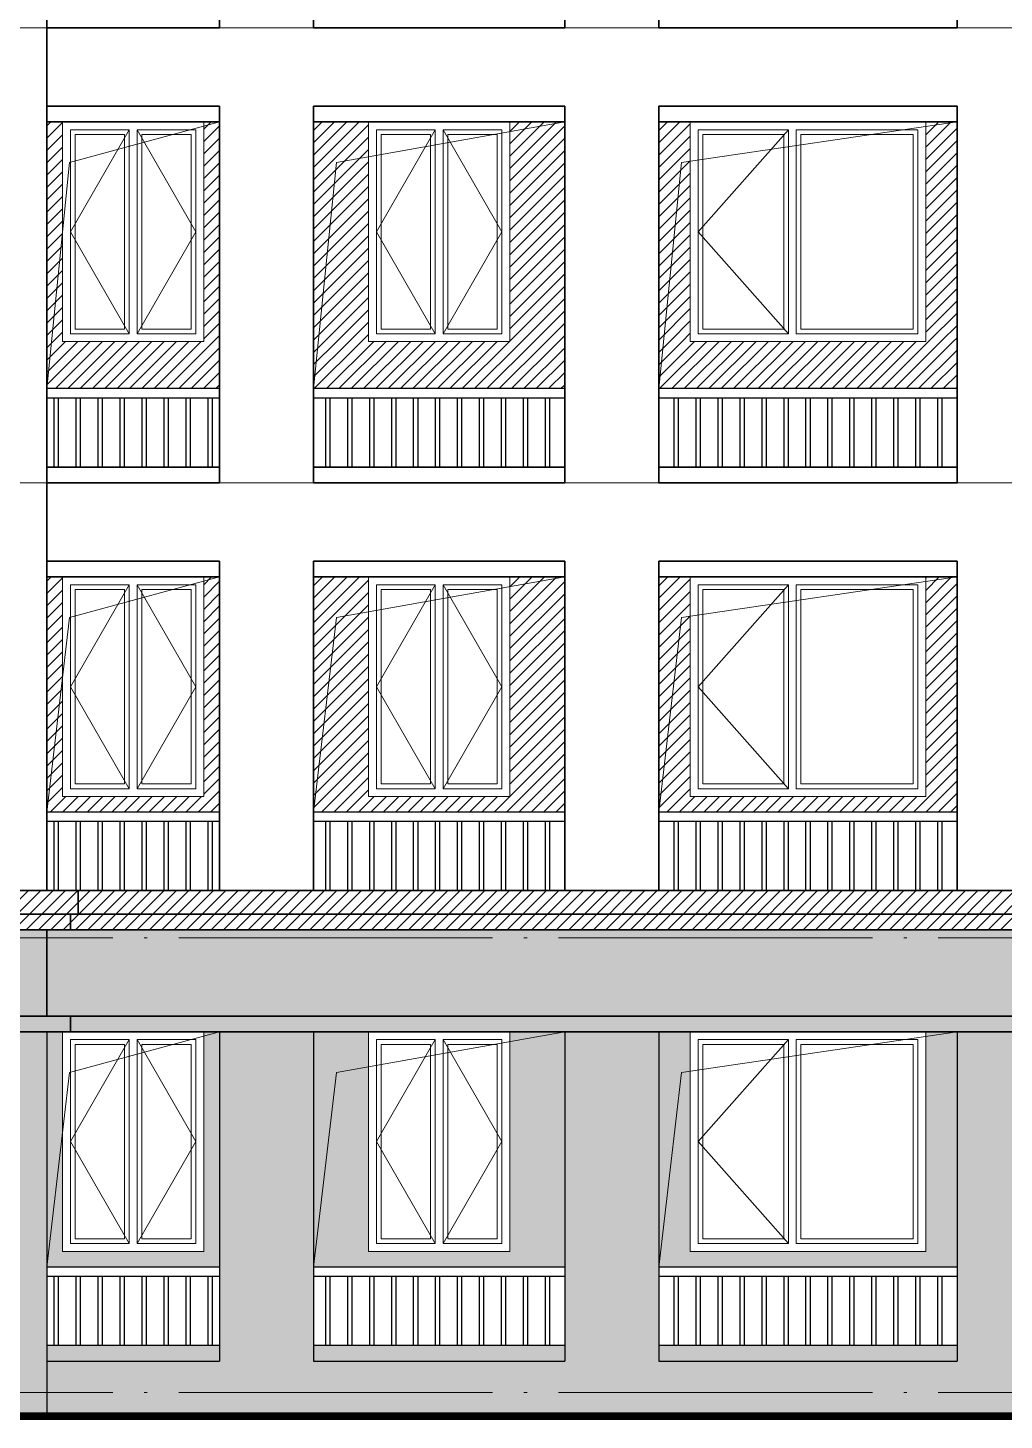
# Model space of a CAD drawing. Extents: x -518115 to 1124316, y -209821 to 1628073.
# Drawn here: x 844695 to 850916, y 37365 to 46240 of the extents above; entities that cross this region are included whole.
import ezdxf

# ---------------------------------------------------------------- set-up
doc = ezdxf.new("R2010")
doc.units = 0
doc.header["$LTSCALE"] = 1000
doc.header["$MEASUREMENT"] = 0
doc.linetypes.add('DOTE', pattern=[2.42, 2, -0.2, 0.02, -0.2])
for name, color, linetype in [('3-剖面填充（细）', 250, 'Continuous'), ('5-平立面看线1', 45, 'Continuous'), ('Stair-栏杆', 142, 'Continuous'), ('看线', 251, 'Continuous')]:
    doc.layers.add(name, color=color, linetype=linetype)
for name, color, linetype, lineweight in [('DOTE', 19, 'DOTE', 9), ('WINDOW', 144, 'Continuous', 15), ('立面-中轮廓线', 213, 'Continuous', 35), ('立面-普通轮廓', 7, 'Continuous', 18), ('立面-洞口示意', 152, 'Continuous', 13), ('立面-窗开启线', 250, 'Continuous', 13)]:
    doc.layers.add(name, color=color, linetype=linetype, lineweight=lineweight)
pattern_1 = [(45, (315132.16, 8064.28), (-39.2886205, 39.2886205), [])]
pattern_2 = [(45, (6e-11, -2900), (-39.2886205, 39.2886205), [])]

# ---------------------------------------------------------------- blocks, each defined once
blk = doc.blocks.new('A$C1F9D7F8A')
at = {"layer": 'WINDOW'}
for points in [[(-1450, 1350), (-875, 1350), (-875, 50), (-1450, 50)], [(-50, 1350), (-825, 1350), (-825, 50), (-50, 50)]]:
    blk.add_lwpolyline(points, close=True, dxfattribs=at)
at = {"layer": 'WINDOW', "color": 250}
for points in [[(-1420, 1320), (-905, 1320), (-905, 80), (-1420, 80)], [(-80, 1320), (-795, 1320), (-795, 80), (-80, 80)]]:
    blk.add_lwpolyline(points, close=True, dxfattribs=at)
at = {"layer": '立面-普通轮廓'}
blk.add_lwpolyline([(0, 1400), (-1500, 1400), (-1500, 0), (0, 0)], close=True, dxfattribs=at)
at = {"layer": '立面-窗开启线', "color": 251, "ltscale": 0.5, "true_color": 0x636466}
blk.add_lwpolyline([(-875, 1350), (-1450, 700), (-875, 50)], dxfattribs=at)
blk = doc.blocks.new('A$C318717E3')
at = {"layer": 'WINDOW'}
for points in [[(50, 1350), (425, 1350), (425, 50), (50, 50)], [(850, 1350), (475, 1350), (475, 50), (850, 50)]]:
    blk.add_lwpolyline(points, close=True, dxfattribs=at)
at = {"layer": 'WINDOW', "color": 250}
for points in [[(80, 1320), (395, 1320), (395, 80), (80, 80)], [(820, 1320), (505, 1320), (505, 80), (820, 80)]]:
    blk.add_lwpolyline(points, close=True, dxfattribs=at)
at = {"layer": '立面-普通轮廓'}
blk.add_lwpolyline([(0, 1400), (900, 1400), (900, 0), (0, 0)], close=True, dxfattribs=at)
at = {"layer": '立面-窗开启线', "color": 251, "ltscale": 0.5, "true_color": 0x636466}
for points in [[(425, 1350), (50, 700), (425, 50)], [(475, 1350), (850, 700), (475, 50)]]:
    blk.add_lwpolyline(points, dxfattribs=at)
blk = doc.blocks.new('GDGDRTDGRDG')
at = {"layer": '3-剖面填充（细）'}
h = blk.add_hatch(dxfattribs=at)
h.set_pattern_fill('ANSI31', color=256, scale=35)
h.set_pattern_definition(pattern_2)
h.paths.add_polyline_path([(529784.4, 30376), (529684.4, 30376), (529684.4, 31776), (529784.4, 31776)])
h = blk.add_hatch(dxfattribs=at)
h.set_pattern_fill('ANSI31', color=256, scale=35)
h.set_pattern_definition(pattern_2)
h.paths.add_polyline_path([(530784.4, 30376), (530684.4, 30376), (530684.4, 31776), (530784.4, 31776)])
h = blk.add_hatch(dxfattribs=at)
h.set_pattern_fill('ANSI31', color=256, scale=35)
h.set_pattern_definition(pattern_2)
h.paths.add_polyline_path([(531734.4, 30376), (531384.4, 30376), (531384.4, 31776), (531734.4, 31776)])
h = blk.add_hatch(dxfattribs=at)
h.set_pattern_fill('ANSI31', color=256, scale=35)
h.set_pattern_definition(pattern_2)
h.paths.add_polyline_path([(532984.4, 30376), (532634.4, 30376), (532634.4, 31776), (532984.4, 31776)])
h = blk.add_hatch(dxfattribs=at)
h.set_pattern_fill('ANSI31', color=256, scale=35)
h.set_pattern_definition(pattern_2)
h.paths.add_polyline_path([(533784.4, 30376), (533584.4, 30376), (533584.4, 31776), (533784.4, 31776)])
h = blk.add_hatch(dxfattribs=at)
h.set_pattern_fill('ANSI31', color=256, scale=35)
h.set_pattern_definition(pattern_2)
h.paths.add_polyline_path([(535484.4, 30376), (535284.4, 30376), (535284.4, 31776), (535484.4, 31776)])
h = blk.add_hatch(dxfattribs=at)
h.set_pattern_fill('ANSI31', color=256, scale=35)
h.set_pattern_definition(pattern_2)
h.paths.add_polyline_path([(530784.4, 30076), (529684.4, 30076), (529684.4, 30376), (530784.4, 30376)])
h = blk.add_hatch(dxfattribs=at)
h.set_pattern_fill('ANSI31', color=256, scale=35)
h.set_pattern_definition(pattern_2)
h.paths.add_polyline_path([(532984.4, 30076), (531384.4, 30076), (531384.4, 30376), (532984.4, 30376)])
h = blk.add_hatch(dxfattribs=at)
h.set_pattern_fill('ANSI31', color=256, scale=35)
h.set_pattern_definition(pattern_2)
h.paths.add_polyline_path([(535484.4, 30076), (533584.4, 30076), (533584.4, 30376), (535484.4, 30376)])
blk = doc.blocks.new('HFHFHHTHFHF')
at = {"layer": 'Stair-栏杆'}
for p, q in [((530784.4, 32976), (529684.4, 32976)), ((532984.4, 32976), (531384.4, 32976)), ((535484.4, 32976), (533584.4, 32976)), ((530784.4, 32916), (529684.4, 32916)), ((532984.4, 32916), (531384.4, 32916)), ((535484.4, 32916), (533584.4, 32916))]:
    blk.add_line(p, q, dxfattribs=at)
for points in [[(529729.4, 32916), (529729.4, 32476)], [(529759.4, 32476), (529759.4, 32916)], [(529869.4, 32916), (529869.4, 32476)], [(529899.4, 32476), (529899.4, 32916)], [(530009.4, 32916), (530009.4, 32476)], [(530039.4, 32476), (530039.4, 32916)], [(530149.4, 32916), (530149.4, 32476)], [(530179.4, 32476), (530179.4, 32916)], [(530289.4, 32916), (530289.4, 32476)], [(530319.4, 32476), (530319.4, 32916)], [(530429.4, 32916), (530429.4, 32476)], [(530459.4, 32476), (530459.4, 32916)], [(530569.4, 32916), (530569.4, 32476)], [(530599.4, 32476), (530599.4, 32916)], [(530709.4, 32916), (530709.4, 32476)], [(530739.4, 32476), (530739.4, 32916)], [(531459.4, 32916), (531459.4, 32476)], [(531489.4, 32476), (531489.4, 32916)], [(531599.4, 32916), (531599.4, 32476)], [(531629.4, 32476), (531629.4, 32916)], [(531739.4, 32916), (531739.4, 32476)], [(531769.4, 32476), (531769.4, 32916)], [(531879.4, 32916), (531879.4, 32476)], [(531909.4, 32476), (531909.4, 32916)], [(532019.4, 32916), (532019.4, 32476)], [(532049.4, 32476), (532049.4, 32916)], [(532159.4, 32916), (532159.4, 32476)], [(532189.4, 32476), (532189.4, 32916)], [(532299.4, 32916), (532299.4, 32476)], [(532329.4, 32476), (532329.4, 32916)], [(532439.4, 32916), (532439.4, 32476)], [(532469.4, 32476), (532469.4, 32916)], [(532579.4, 32916), (532579.4, 32476)], [(532609.4, 32476), (532609.4, 32916)], [(532719.4, 32916), (532719.4, 32476)], [(532749.4, 32476), (532749.4, 32916)], [(532859.4, 32916), (532859.4, 32476)], [(532889.4, 32476), (532889.4, 32916)], [(533679.4, 32916), (533679.4, 32476)], [(533709.4, 32476), (533709.4, 32916)], [(533819.4, 32916), (533819.4, 32476)], [(533849.4, 32476), (533849.4, 32916)], [(533959.4, 32916), (533959.4, 32476)], [(533989.4, 32476), (533989.4, 32916)], [(534099.4, 32916), (534099.4, 32476)], [(534129.4, 32476), (534129.4, 32916)], [(534239.4, 32916), (534239.4, 32476)], [(534269.4, 32476), (534269.4, 32916)], [(534379.4, 32916), (534379.4, 32476)], [(534409.4, 32476), (534409.4, 32916)], [(534519.4, 32916), (534519.4, 32476)], [(534549.4, 32476), (534549.4, 32916)], [(534659.4, 32916), (534659.4, 32476)], [(534689.4, 32476), (534689.4, 32916)], [(534799.4, 32916), (534799.4, 32476)], [(534829.4, 32476), (534829.4, 32916)], [(534939.4, 32916), (534939.4, 32476)], [(534969.4, 32476), (534969.4, 32916)], [(535079.4, 32916), (535079.4, 32476)], [(535109.4, 32476), (535109.4, 32916)], [(535219.4, 32916), (535219.4, 32476)], [(535249.4, 32476), (535249.4, 32916)], [(535359.4, 32916), (535359.4, 32476)], [(535389.4, 32476), (535389.4, 32916)]]:
    blk.add_lwpolyline(points, dxfattribs=at)
at = {"layer": '立面-中轮廓线'}
for p, q in [((529684.4, 35276), (529684.4, 32376)), ((530784.4, 34776), (530784.4, 32376)), ((531384.4, 34776), (531384.4, 32376)), ((532984.4, 34776), (532984.4, 32376)), ((533584.4, 34776), (533584.4, 32376)), ((535484.4, 34776), (535484.4, 32376))]:
    blk.add_line(p, q, dxfattribs=at)
for points in [[(530784.4, 34776), (529684.4, 34776)], [(532984.4, 34776), (531384.4, 34776)], [(535484.4, 34776), (533584.4, 34776)], [(529684.4, 34676), (530784.4, 34676)], [(531384.4, 34676), (532984.4, 34676)], [(533584.4, 34676), (535484.4, 34676)], [(530784.4, 32476), (529684.4, 32476)], [(532984.4, 32476), (531384.4, 32476)], [(535484.4, 32476), (533584.4, 32476)], [(529684.4, 32376), (530784.4, 32376)], [(531384.4, 32376), (532984.4, 32376)], [(533584.4, 32376), (535484.4, 32376)]]:
    blk.add_lwpolyline(points, dxfattribs=at)
for name, p in [('A$C318717E3', (529784.4, 33276)), ('A$C318717E3', (531734.4, 33276)), ('A$C1F9D7F8A', (535284.4, 33276))]:
    blk.add_blockref(name, p)

msp = doc.modelspace()

# ---------------------------------------------------------------- hatches: boundary and pattern name
at = {"layer": '3-剖面填充（细）'}
h = msp.add_hatch(dxfattribs=at)
h.set_pattern_fill('ANSI31', color=256, scale=35)
h.set_pattern_definition(pattern_1)
h.paths.add_polyline_path([(844916.6, 41340.3), (844816.6, 41340.3), (844816.6, 42740.3), (844916.6, 42740.3)])
h = msp.add_hatch(dxfattribs=at)
h.set_pattern_fill('ANSI31', color=256, scale=35)
h.set_pattern_definition(pattern_1)
h.paths.add_polyline_path([(845916.6, 41340.3), (845816.6, 41340.3), (845816.6, 42740.3), (845916.6, 42740.3)])
h = msp.add_hatch(dxfattribs=at)
h.set_pattern_fill('ANSI31', color=256, scale=35)
h.set_pattern_definition(pattern_1)
h.paths.add_polyline_path([(846866.6, 41340.3), (846516.6, 41340.3), (846516.6, 42740.3), (846866.6, 42740.3)])
h = msp.add_hatch(dxfattribs=at)
h.set_pattern_fill('ANSI31', color=256, scale=35)
h.set_pattern_definition(pattern_1)
h.paths.add_polyline_path([(848116.6, 41340.3), (847766.6, 41340.3), (847766.6, 42740.3), (848116.6, 42740.3)])
h = msp.add_hatch(dxfattribs=at)
h.set_pattern_fill('ANSI31', color=256, scale=35)
h.set_pattern_definition(pattern_1)
h.paths.add_polyline_path([(848916.6, 41340.3), (848716.6, 41340.3), (848716.6, 42740.3), (848916.6, 42740.3)])
h = msp.add_hatch(dxfattribs=at)
h.set_pattern_fill('ANSI31', color=256, scale=35)
h.set_pattern_definition(pattern_1)
h.paths.add_polyline_path([(850616.6, 41340.3), (850416.6, 41340.3), (850416.6, 42740.3), (850616.6, 42740.3)])
h = msp.add_hatch(dxfattribs=at)
h.set_pattern_fill('ANSI31', color=256, scale=35)
h.set_pattern_definition(pattern_1)
h.paths.add_polyline_path([(844816.6, 41240.3), (844816.6, 41340.3), (845916.6, 41340.3), (845916.6, 41240.3)])
h = msp.add_hatch(dxfattribs=at)
h.set_pattern_fill('ANSI31', color=256, scale=35)
h.set_pattern_definition(pattern_1)
h.paths.add_polyline_path([(846516.6, 41240.3), (848116.6, 41240.3), (848116.6, 41340.3), (846516.6, 41340.3)])
h = msp.add_hatch(dxfattribs=at)
h.set_pattern_fill('ANSI31', color=256, scale=35)
h.set_pattern_definition(pattern_1)
h.paths.add_polyline_path([(848716.6, 41240.3), (850616.6, 41240.3), (850616.6, 41340.3), (848716.6, 41340.3)])
h = msp.add_hatch(dxfattribs=at)
h.set_pattern_fill('ANSI31', color=256, scale=35)
h.set_pattern_definition([(45, (391600, -3835.72), (-39.2886205, 39.2886205), [])])
h.paths.add_polyline_path([(863116.6, 40490.3), (863116.6, 40740.3), (842716.6, 40740.3), (842716.6, 40490.3)])
h = msp.add_hatch(dxfattribs=at)
h.set_pattern_fill('混凝土', color=251, scale=40)
h.set_pattern_definition([(50, (351071.16, 36090.78), (286.90407, -25.10085), [30, -330]), (355, (351071.16, 36090.78), (-55.50053, 300.87685), [24, -264]), (100.4514, (351095.07, 36088.7), (231.40375, 275.77582), [25.49608, -280.45684]), (46.1842, (351071.16, 36170.78), (426.89642, -66.2076), [45, -495]), (96.6356, (351106.73, 36165.26), (373.86508, 389.64715), [38.2441, -420.6852]), (351.1842, (351071.16, 36170.8), (373.86478, 389.64744), [36, -396]), (21, (351111.16, 36150.78), (238.76282, -161.04756), [30, -330]), (326, (351111.16, 36150.78), (97.32613, 290.06002), [24, -264]), (71.4514, (351131.05, 36137.36), (336.08905, 129.0122), [25.49608, -280.45684]), (37.5, (351071.16, 36090.78), (4.863942, 133.157542), [0, -260.8, 0, -268, 0, -265]), (7.5, (351071.16, 36090.78), (105.227815, 157.764685), [0, -152.8, 0, -254.8, 0, -101]), (327.5, (350981.96, 36090.78), (213.528974, -9.021949), [0, -100, 0, -312, 0, -414]), (317.5, (350941.96, 36090.78), (233.27447, 40.04199), [0, -130, 0, -207.2, 0, -294])])
h.paths.add_polyline_path([(861716.6, 39840.3), (862916.6, 39840.3), (862916.6, 38440.3), (861716.6, 38440.3)], flags=16)
h.paths.add_polyline_path([(859916.6, 38340.3), (861016.6, 38340.3), (861016.6, 37840.3), (859916.6, 37840.3)], flags=16)
h.paths.add_polyline_path([(860016.6, 39840.3), (860916.6, 39840.3), (860916.6, 38440.3), (860016.6, 38440.3)], flags=16)
h.paths.add_polyline_path([(857716.6, 38340.3), (859316.6, 38340.3), (859316.6, 37840.3), (857716.6, 37840.3)], flags=16)
h.paths.add_polyline_path([(858066.6, 39840.3), (858966.6, 39840.3), (858966.6, 38440.3), (858066.6, 38440.3)], flags=16)
h.paths.add_polyline_path([(855216.6, 38340.3), (857116.6, 38340.3), (857116.6, 37840.3), (855216.6, 37840.3)], flags=16)
h.paths.add_polyline_path([(855416.6, 39840.3), (856916.6, 39840.3), (856916.6, 38440.3), (855416.6, 38440.3)], flags=16)
h.paths.add_polyline_path([(853416.7, 39840.3), (854316.7, 39840.3), (854316.7, 38440.3), (853416.7, 38440.3)], flags=16)
h.paths.add_polyline_path([(869116.6, 39840.3), (867916.6, 39840.3), (867916.6, 38440.3), (869116.6, 38440.3)], flags=16)
h.paths.add_polyline_path([(870916.6, 38340.3), (869816.6, 38340.3), (869816.6, 37840.3), (870916.6, 37840.3)], flags=16)
h.paths.add_polyline_path([(870816.6, 39840.3), (869916.6, 39840.3), (869916.6, 38440.3), (870816.6, 38440.3)], flags=16)
h.paths.add_polyline_path([(873116.6, 38340.3), (871516.6, 38340.3), (871516.6, 37840.3), (873116.6, 37840.3)], flags=16)
h.paths.add_polyline_path([(872766.6, 39840.3), (871866.6, 39840.3), (871866.6, 38440.3), (872766.6, 38440.3)], flags=16)
h.paths.add_polyline_path([(875616.6, 38340.3), (873716.6, 38340.3), (873716.6, 37840.3), (875616.6, 37840.3)], flags=16)
h.paths.add_polyline_path([(875416.6, 39840.3), (873916.6, 39840.3), (873916.6, 38440.3), (875416.6, 38440.3)], flags=16)
h.paths.add_polyline_path([(877416.5, 39840.3), (876516.5, 39840.3), (876516.5, 38440.3), (877416.5, 38440.3)], flags=16)
h.paths.add_polyline_path([(878016.6, 40490.3), (878016.6, 39940.3), (878166.6, 39940.3), (878166.6, 39840.3), (878016.6, 39840.3), (878016.6, 38140.3), (878166.6, 38140.3), (878166.6, 38040.3), (878016.6, 38040.3), (878016.6, 37390.3), (867716.6, 37390.3), (867716.6, 40490.3)])
h.paths.add_polyline_path([(844116.6, 39840.3), (842916.6, 39840.3), (842916.6, 38440.3), (844116.6, 38440.3)], flags=16)
h.paths.add_polyline_path([(845916.6, 38340.3), (844816.6, 38340.3), (844816.6, 37840.3), (845916.6, 37840.3)], flags=16)
h.paths.add_polyline_path([(845816.6, 39840.3), (844916.6, 39840.3), (844916.6, 38440.3), (845816.6, 38440.3)], flags=16)
h.paths.add_polyline_path([(848116.6, 38340.3), (846516.6, 38340.3), (846516.6, 37840.3), (848116.6, 37840.3)], flags=16)
h.paths.add_polyline_path([(847766.6, 39840.3), (846866.6, 39840.3), (846866.6, 38440.3), (847766.6, 38440.3)], flags=16)
h.paths.add_polyline_path([(850616.6, 38340.3), (848716.6, 38340.3), (848716.6, 37840.3), (850616.6, 37840.3)], flags=16)
h.paths.add_polyline_path([(850416.6, 39840.3), (848916.6, 39840.3), (848916.6, 38440.3), (850416.6, 38440.3)], flags=16)
h.paths.add_polyline_path([(852416.5, 39840.3), (851516.5, 39840.3), (851516.5, 38440.3), (852416.5, 38440.3)], flags=16)
h.paths.add_polyline_path([(836716.6, 39840.3), (837916.6, 39840.3), (837916.6, 38440.3), (836716.6, 38440.3)], flags=16)
h.paths.add_polyline_path([(834916.6, 38340.3), (836016.6, 38340.3), (836016.6, 37840.3), (834916.6, 37840.3)], flags=16)
h.paths.add_polyline_path([(835016.6, 39840.3), (835916.6, 39840.3), (835916.6, 38440.3), (835016.6, 38440.3)], flags=16)
h.paths.add_polyline_path([(832716.6, 38340.3), (834316.6, 38340.3), (834316.6, 37840.3), (832716.6, 37840.3)], flags=16)
h.paths.add_polyline_path([(833066.6, 39840.3), (833966.6, 39840.3), (833966.6, 38440.3), (833066.6, 38440.3)], flags=16)
h.paths.add_polyline_path([(830216.6, 38340.3), (832116.6, 38340.3), (832116.6, 37840.3), (830216.6, 37840.3)], flags=16)
h.paths.add_polyline_path([(830416.6, 39840.3), (831916.6, 39840.3), (831916.6, 38440.3), (830416.6, 38440.3)], flags=16)
h.paths.add_polyline_path([(828416.7, 39840.3), (829316.7, 39840.3), (829316.7, 38440.3), (828416.7, 38440.3)], flags=16)
h.paths.add_polyline_path([(842716.6, 40490.3), (863116.6, 40490.3), (863116.6, 37390.3), (842716.6, 37390.3)])
h.paths.add_polyline_path([(827816.6, 40490.3), (827816.6, 39940.3), (827666.6, 39940.3), (827666.6, 39840.3), (827816.6, 39840.3), (827816.6, 38140.3), (827666.6, 38140.3), (827666.6, 38040.3), (827816.6, 38040.3), (827816.6, 37390.3), (838116.6, 37390.3), (838116.6, 40490.3)])

# ---------------------------------------------------------------- linework, layer by layer
at = {"layer": '5-平立面看线1', "color": 1, "ltscale": 0.8, "const_width": 50}
msp.add_lwpolyline([(826716.6, 37389.8), (879116.6, 37389.8)], dxfattribs=at)
at = {"layer": 'DOTE', "linetype": 'DOTE'}
for p, q in [((879116.6, 46240.3), (826716.6, 46240.3)), ((879116.6, 43340.3), (826716.6, 43340.3)), ((879116.6, 40440.3), (826716.6, 40440.3)), ((879116.6, 37540.3), (826716.6, 37540.3))]:
    msp.add_line(p, q, dxfattribs=at)
at = {"layer": 'Stair-栏杆'}
for p, q in [((845916.6, 41240.3), (844816.6, 41240.3)), ((848116.6, 41240.3), (846516.6, 41240.3)), ((850616.6, 41240.3), (848716.6, 41240.3)), ((845916.6, 41180.3), (844816.6, 41180.3)), ((848116.6, 41180.3), (846516.6, 41180.3)), ((850616.6, 41180.3), (848716.6, 41180.3)), ((845916.6, 38340.3), (844816.6, 38340.3)), ((845916.6, 38280.3), (844816.6, 38280.3)), ((848116.6, 38340.3), (846516.6, 38340.3)), ((848116.6, 38280.3), (846516.6, 38280.3)), ((850616.6, 38340.3), (848716.6, 38340.3)), ((850616.6, 38280.3), (848716.6, 38280.3))]:
    msp.add_line(p, q, dxfattribs=at)
for points in [[(844861.6, 41180.3), (844861.6, 40740.3)], [(844891.6, 40740.3), (844891.6, 41180.3)], [(845001.6, 41180.3), (845001.6, 40740.3)], [(845031.6, 40740.3), (845031.6, 41180.3)], [(845141.6, 41180.3), (845141.6, 40740.3)], [(845171.6, 40740.3), (845171.6, 41180.3)], [(845281.6, 41180.3), (845281.6, 40740.3)], [(845311.6, 40740.3), (845311.6, 41180.3)], [(845421.6, 41180.3), (845421.6, 40740.3)], [(845451.6, 40740.3), (845451.6, 41180.3)], [(845561.6, 41180.3), (845561.6, 40740.3)], [(845591.6, 40740.3), (845591.6, 41180.3)], [(845701.6, 41180.3), (845701.6, 40740.3)], [(845731.6, 40740.3), (845731.6, 41180.3)], [(845841.6, 41180.3), (845841.6, 40740.3)], [(845871.6, 40740.3), (845871.6, 41180.3)], [(846591.6, 41180.3), (846591.6, 40740.3)], [(846621.6, 40740.3), (846621.6, 41180.3)], [(846731.6, 41180.3), (846731.6, 40740.3)], [(846761.6, 40740.3), (846761.6, 41180.3)], [(846871.6, 41180.3), (846871.6, 40740.3)], [(846901.6, 40740.3), (846901.6, 41180.3)], [(847011.6, 41180.3), (847011.6, 40740.3)], [(847041.6, 40740.3), (847041.6, 41180.3)], [(847151.6, 41180.3), (847151.6, 40740.3)], [(847181.6, 40740.3), (847181.6, 41180.3)], [(847291.6, 41180.3), (847291.6, 40740.3)], [(847321.6, 40740.3), (847321.6, 41180.3)], [(847431.6, 41180.3), (847431.6, 40740.3)], [(847461.6, 40740.3), (847461.6, 41180.3)], [(847571.6, 41180.3), (847571.6, 40740.3)], [(847601.6, 40740.3), (847601.6, 41180.3)], [(847711.6, 41180.3), (847711.6, 40740.3)], [(847741.6, 40740.3), (847741.6, 41180.3)], [(847851.6, 41180.3), (847851.6, 40740.3)], [(847881.6, 40740.3), (847881.6, 41180.3)], [(847991.6, 41180.3), (847991.6, 40740.3)], [(848021.6, 40740.3), (848021.6, 41180.3)], [(848811.6, 41180.3), (848811.6, 40740.3)], [(848841.6, 40740.3), (848841.6, 41180.3)], [(848951.6, 41180.3), (848951.6, 40740.3)], [(848981.6, 40740.3), (848981.6, 41180.3)], [(849091.6, 41180.3), (849091.6, 40740.3)], [(849121.6, 40740.3), (849121.6, 41180.3)], [(849231.6, 41180.3), (849231.6, 40740.3)], [(849261.6, 40740.3), (849261.6, 41180.3)], [(849371.6, 41180.3), (849371.6, 40740.3)], [(849401.6, 40740.3), (849401.6, 41180.3)], [(849511.6, 41180.3), (849511.6, 40740.3)], [(849541.6, 40740.3), (849541.6, 41180.3)], [(849651.6, 41180.3), (849651.6, 40740.3)], [(849681.6, 40740.3), (849681.6, 41180.3)], [(849791.6, 41180.3), (849791.6, 40740.3)], [(849821.6, 40740.3), (849821.6, 41180.3)], [(849931.6, 41180.3), (849931.6, 40740.3)], [(849961.6, 40740.3), (849961.6, 41180.3)], [(850071.6, 41180.3), (850071.6, 40740.3)], [(850101.6, 40740.3), (850101.6, 41180.3)], [(850211.6, 41180.3), (850211.6, 40740.3)], [(850241.6, 40740.3), (850241.6, 41180.3)], [(850351.6, 41180.3), (850351.6, 40740.3)], [(850381.6, 40740.3), (850381.6, 41180.3)], [(850491.6, 41180.3), (850491.6, 40740.3)], [(850521.6, 40740.3), (850521.6, 41180.3)], [(844861.6, 38280.3), (844861.6, 37840.3)], [(844891.6, 37840.3), (844891.6, 38280.3)], [(845001.6, 38280.3), (845001.6, 37840.3)], [(845031.6, 37840.3), (845031.6, 38280.3)], [(845141.6, 38280.3), (845141.6, 37840.3)], [(845171.6, 37840.3), (845171.6, 38280.3)], [(845281.6, 38280.3), (845281.6, 37840.3)], [(845311.6, 37840.3), (845311.6, 38280.3)], [(845421.6, 38280.3), (845421.6, 37840.3)], [(845451.6, 37840.3), (845451.6, 38280.3)], [(845561.6, 38280.3), (845561.6, 37840.3)], [(845591.6, 37840.3), (845591.6, 38280.3)], [(845701.6, 38280.3), (845701.6, 37840.3)], [(845731.6, 37840.3), (845731.6, 38280.3)], [(845841.6, 38280.3), (845841.6, 37840.3)], [(845871.6, 37840.3), (845871.6, 38280.3)], [(846591.6, 38280.3), (846591.6, 37840.3)], [(846621.6, 37840.3), (846621.6, 38280.3)], [(846731.6, 38280.3), (846731.6, 37840.3)], [(846761.6, 37840.3), (846761.6, 38280.3)], [(846871.6, 38280.3), (846871.6, 37840.3)], [(846901.6, 37840.3), (846901.6, 38280.3)], [(847011.6, 38280.3), (847011.6, 37840.3)], [(847041.6, 37840.3), (847041.6, 38280.3)], [(847151.6, 38280.3), (847151.6, 37840.3)], [(847181.6, 37840.3), (847181.6, 38280.3)], [(847291.6, 38280.3), (847291.6, 37840.3)], [(847321.6, 37840.3), (847321.6, 38280.3)], [(847431.6, 38280.3), (847431.6, 37840.3)], [(847461.6, 37840.3), (847461.6, 38280.3)], [(847571.6, 38280.3), (847571.6, 37840.3)], [(847601.6, 37840.3), (847601.6, 38280.3)], [(847711.6, 38280.3), (847711.6, 37840.3)], [(847741.6, 37840.3), (847741.6, 38280.3)], [(847851.6, 38280.3), (847851.6, 37840.3)], [(847881.6, 37840.3), (847881.6, 38280.3)], [(847991.6, 38280.3), (847991.6, 37840.3)], [(848021.6, 37840.3), (848021.6, 38280.3)], [(848811.6, 38280.3), (848811.6, 37840.3)], [(848841.6, 37840.3), (848841.6, 38280.3)], [(848951.6, 38280.3), (848951.6, 37840.3)], [(848981.6, 37840.3), (848981.6, 38280.3)], [(849091.6, 38280.3), (849091.6, 37840.3)], [(849121.6, 37840.3), (849121.6, 38280.3)], [(849231.6, 38280.3), (849231.6, 37840.3)], [(849261.6, 37840.3), (849261.6, 38280.3)], [(849371.6, 38280.3), (849371.6, 37840.3)], [(849401.6, 37840.3), (849401.6, 38280.3)], [(849511.6, 38280.3), (849511.6, 37840.3)], [(849541.6, 37840.3), (849541.6, 38280.3)], [(849651.6, 38280.3), (849651.6, 37840.3)], [(849681.6, 37840.3), (849681.6, 38280.3)], [(849791.6, 38280.3), (849791.6, 37840.3)], [(849821.6, 37840.3), (849821.6, 38280.3)], [(849931.6, 38280.3), (849931.6, 37840.3)], [(849961.6, 37840.3), (849961.6, 38280.3)], [(850071.6, 38280.3), (850071.6, 37840.3)], [(850101.6, 37840.3), (850101.6, 38280.3)], [(850211.6, 38280.3), (850211.6, 37840.3)], [(850241.6, 37840.3), (850241.6, 38280.3)], [(850351.6, 38280.3), (850351.6, 37840.3)], [(850381.6, 37840.3), (850381.6, 38280.3)], [(850491.6, 38280.3), (850491.6, 37840.3)], [(850521.6, 37840.3), (850521.6, 38280.3)]]:
    msp.add_lwpolyline(points, dxfattribs=at)
at = {"layer": '看线', "color": 30}
for p, q in [((844816.6, 39840.3), (844816.6, 37390.3)), ((845916.6, 39840.3), (845916.6, 37740.3)), ((846516.6, 39840.3), (846516.6, 37740.3)), ((848116.6, 39840.3), (848116.6, 37740.3)), ((848716.6, 39840.3), (848716.6, 37740.3)), ((850616.6, 39840.3), (850616.6, 37740.3))]:
    msp.add_line(p, q, dxfattribs=at)
for points in [[(845916.6, 37840.3), (844816.6, 37840.3)], [(848116.6, 37840.3), (846516.6, 37840.3)], [(850616.6, 37840.3), (848716.6, 37840.3)], [(844816.6, 37740.3), (845916.6, 37740.3)], [(846516.6, 37740.3), (848116.6, 37740.3)], [(848716.6, 37740.3), (850616.6, 37740.3)]]:
    msp.add_lwpolyline(points, dxfattribs=at)
at = {"layer": '立面-中轮廓线'}
for p, q in [((844816.6, 43340.3), (844816.6, 40740.3)), ((845916.6, 42840.3), (845916.6, 40740.3)), ((846516.6, 42840.3), (846516.6, 40740.3)), ((848116.6, 42840.3), (848116.6, 40740.3)), ((848716.6, 42840.3), (848716.6, 40740.3)), ((850616.6, 42840.3), (850616.6, 40740.3))]:
    msp.add_line(p, q, dxfattribs=at)
at = {"layer": '立面-中轮廓线', "color": 2}
for p, q in [((842716.6, 40740.3), (863116.6, 40740.3)), ((842716.6, 40590.3), (863116.6, 40590.3)), ((842716.6, 40490.3), (863116.6, 40490.3)), ((842716.6, 39940.3), (863116.6, 39940.3)), ((842716.6, 39840.3), (863116.6, 39840.3))]:
    msp.add_line(p, q, dxfattribs=at)
at = {"layer": '立面-中轮廓线'}
for points in [[(845916.6, 42840.3), (844816.6, 42840.3)], [(848116.6, 42840.3), (846516.6, 42840.3)], [(850616.6, 42840.3), (848716.6, 42840.3)], [(844816.6, 42740.3), (845916.6, 42740.3)], [(846516.6, 42740.3), (848116.6, 42740.3)], [(848716.6, 42740.3), (850616.6, 42740.3)]]:
    msp.add_lwpolyline(points, dxfattribs=at)
at = {"layer": '立面-中轮廓线', "color": 2}
msp.add_lwpolyline([(844816.6, 40740.3), (845016.6, 40740.3), (845016.6, 40590.3), (844966.6, 40590.3), (844966.6, 40490.3), (844816.6, 40490.3), (844816.6, 39940.3), (844966.6, 39940.3), (844966.6, 39840.3), (844816.6, 39840.3)], dxfattribs=at)
at = {"layer": '立面-洞口示意'}
for points in [[(844816.6, 43940.3), (844961.4, 45381.2), (845916.6, 45640.3)], [(846516.6, 43940.3), (846661.4, 45381.2), (848116.6, 45640.3)], [(848716.6, 43940.3), (848861.4, 45381.2), (850616.6, 45640.3)], [(844816.6, 41240.3), (844961.4, 42481.2), (845916.6, 42740.3)], [(846516.6, 41240.3), (846661.4, 42481.2), (848116.6, 42740.3)], [(848716.6, 41240.3), (848861.4, 42481.2), (850616.6, 42740.3)], [(844816.6, 38340.3), (844961.4, 39581.2), (845916.6, 39840.3)], [(846516.6, 38340.3), (846661.4, 39581.2), (848116.6, 39840.3)], [(848716.6, 38340.3), (848861.4, 39581.2), (850616.6, 39840.3)]]:
    msp.add_lwpolyline(points, dxfattribs=at)

# ---------------------------------------------------------------- block references
for name, p in [('HFHFHHTHFHF', (315132.2, 13864.3)), ('HFHFHHTHFHF', (315132.2, 10964.3)), ('GDGDRTDGRDG', (315132.2, 13864.3)), ('A$C318717E3', (844916.6, 41340.3)), ('A$C318717E3', (846866.6, 41340.3)), ('A$C1F9D7F8A', (850416.6, 41340.3)), ('A$C318717E3', (844916.6, 38440.3)), ('A$C318717E3', (846866.6, 38440.3)), ('A$C1F9D7F8A', (850416.6, 38440.3))]:
    msp.add_blockref(name, p)

doc.saveas('drawing.dxf')
